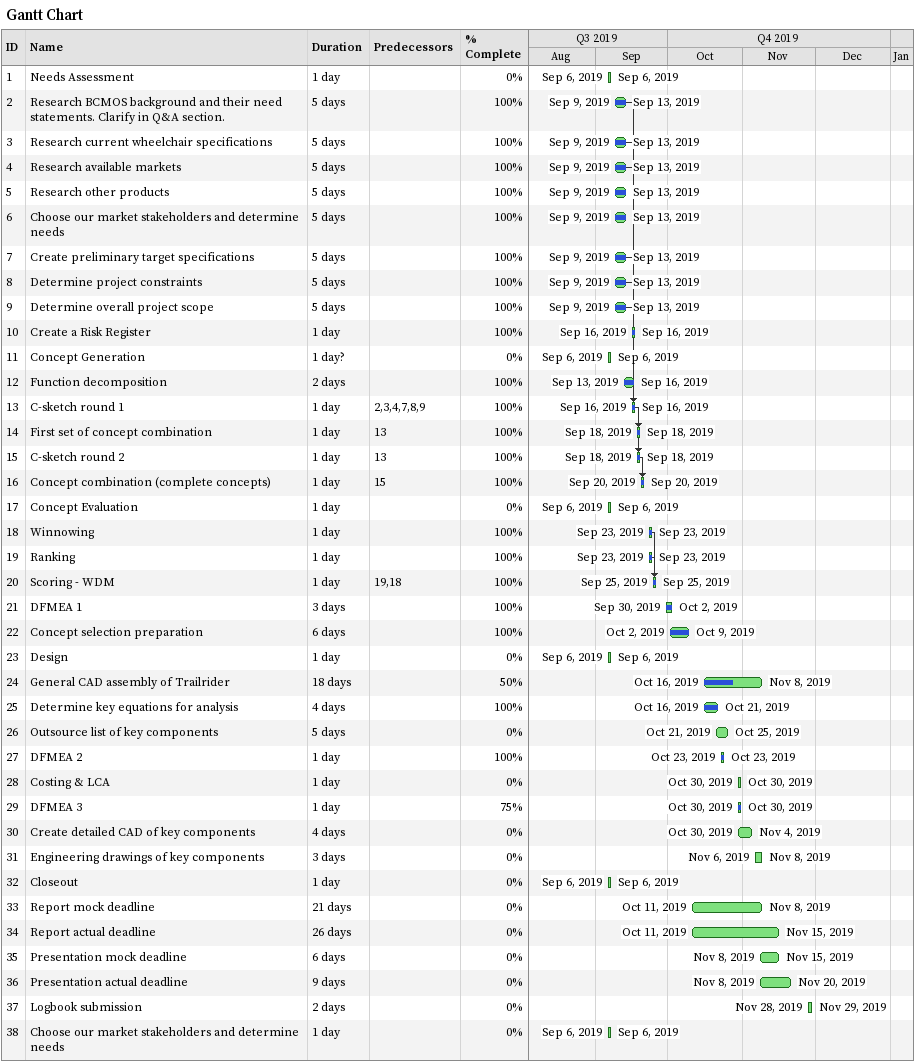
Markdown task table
Gantt Chart

| ID | Task | Duration | Start | Finish | Predecessors | % complete |
|---|---|---|---|---|---|---|
| 1 | Needs Assessment | 1d | 2019-09-06 | 2019-09-06 |  | 0 |
| 2 | Research BCMOS background and their need statements. Clarify in Q&A section. | 5d | 2019-09-09 | 2019-09-13 |  | 100 |
| 3 | Research current wheelchair specifications | 5d | 2019-09-09 | 2019-09-13 |  | 100 |
| 4 | Research available markets | 5d | 2019-09-09 | 2019-09-13 |  | 100 |
| 5 | Research other products | 5d | 2019-09-09 | 2019-09-13 |  | 100 |
| 6 | Choose our market stakeholders and determine needs | 5d | 2019-09-09 | 2019-09-13 |  | 100 |
| 7 | Create preliminary target specifications | 5d | 2019-09-09 | 2019-09-13 |  | 100 |
| 8 | Determine project constraints | 5d | 2019-09-09 | 2019-09-13 |  | 100 |
| 9 | Determine overall project scope | 5d | 2019-09-09 | 2019-09-13 |  | 100 |
| 10 | Create a Risk Register | 1d | 2019-09-16 | 2019-09-16 |  | 100 |
| 11 | Concept Generation | 1d? | 2019-09-06 | 2019-09-06 |  | 0 |
| 12 | Function decomposition | 2d | 2019-09-13 | 2019-09-16 |  | 100 |
| 13 | C-sketch round 1 | 1d | 2019-09-16 | 2019-09-16 | 2, 3, 4, 7, 8, 9 | 100 |
| 14 | First set of concept combination | 1d | 2019-09-18 | 2019-09-18 | 13 | 100 |
| 15 | C-sketch round 2 | 1d | 2019-09-18 | 2019-09-18 | 13 | 100 |
| 16 | Concept combination (complete concepts) | 1d | 2019-09-20 | 2019-09-20 | 15 | 100 |
| 17 | Concept Evaluation | 1d | 2019-09-06 | 2019-09-06 |  | 0 |
| 18 | Winnowing | 1d | 2019-09-23 | 2019-09-23 |  | 100 |
| 19 | Ranking | 1d | 2019-09-23 | 2019-09-23 |  | 100 |
| 20 | Scoring - WDM | 1d | 2019-09-25 | 2019-09-25 | 19, 18 | 100 |
| 21 | DFMEA 1 | 3d | 2019-09-30 | 2019-10-02 |  | 100 |
| 22 | Concept selection preparation | 6d | 2019-10-02 | 2019-10-09 |  | 100 |
| 23 | Design | 1d | 2019-09-06 | 2019-09-06 |  | 0 |
| 24 | General CAD assembly of Trailrider | 18d | 2019-10-16 | 2019-11-08 |  | 50 |
| 25 | Determine key equations for analysis | 4d | 2019-10-16 | 2019-10-21 |  | 100 |
| 26 | Outsource list of key components | 5d | 2019-10-21 | 2019-10-25 |  | 0 |
| 27 | DFMEA 2 | 1d | 2019-10-23 | 2019-10-23 |  | 100 |
| 28 | Costing & LCA | 1d | 2019-10-30 | 2019-10-30 |  | 0 |
| 29 | DFMEA 3 | 1d | 2019-10-30 | 2019-10-30 |  | 75 |
| 30 | Create detailed CAD of key components | 4d | 2019-10-30 | 2019-11-04 |  | 0 |
| 31 | Engineering drawings of key components | 3d | 2019-11-06 | 2019-11-08 |  | 0 |
| 32 | Closeout | 1d | 2019-09-06 | 2019-09-06 |  | 0 |
| 33 | Report mock deadline | 21d | 2019-10-11 | 2019-11-08 |  | 0 |
| 34 | Report actual deadline | 26d | 2019-10-11 | 2019-11-15 |  | 0 |
| 35 | Presentation mock deadline | 6d | 2019-11-08 | 2019-11-15 |  | 0 |
| 36 | Presentation actual deadline | 9d | 2019-11-08 | 2019-11-20 |  | 0 |
| 37 | Logbook submission | 2d | 2019-11-28 | 2019-11-29 |  | 0 |
| 38 | Choose our market stakeholders and determine needs | 1d | 2019-09-06 | 2019-09-06 |  | 0 |
